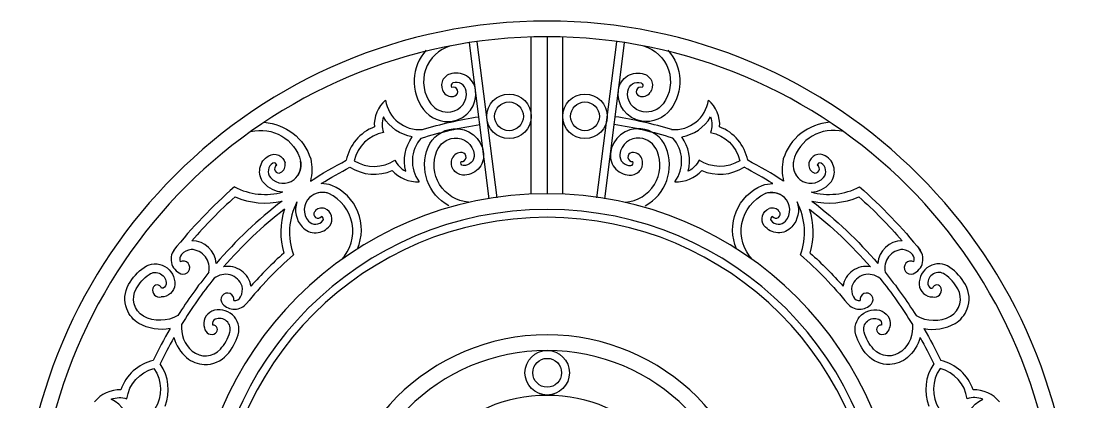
# Model space of a CAD drawing. Header units: millimetres. Extents: x 0 to 1702, y 0 to 2807.
# Drawn here: x 0 to 1702, y 2190 to 2807 of the extents above; entities that cross this region are included whole.
import ezdxf

# ---------------------------------------------------------------- set-up
doc = ezdxf.new("R2010")
doc.units = ezdxf.units.MM
doc.layers.add('ceco.net 115 door frame', color=7, linetype='Continuous')
doc.layers.add('ceco.net 115 door wrought iron', color=9, linetype='Continuous')

msp = doc.modelspace()

# ---------------------------------------------------------------- linework, layer by layer
at = {"layer": 'ceco.net 115 door frame'}
for p, q in [((825.5, 2526.7), (825.5, 2780.9)), ((876.3, 2526.7), (876.3, 2780.9))]:
    msp.add_line(p, q, dxfattribs=at)
for points in [[(1701.8, 0), (1701.8, 1955.8, 1), (0, 1955.8), (0, 0), (1701.8, 0)], [(1194.2, 240.9), (1194.2, 1955.8, 1), (507.6, 1955.8), (507.6, 240.9)]]:
    msp.add_lwpolyline(points, format="xyb", close=True, dxfattribs=at)
for points in [[(1676.4, 266.3), (1676.4, 1955.8, 1), (25.4, 1955.8), (25.4, 266.3)], [(1422.4, 266.3), (1422.4, 1955.8, 1), (279.4, 1955.8), (279.4, 266.3)]]:
    msp.add_lwpolyline(points, format="xyb", dxfattribs=at)
for radius in [546.1, 533.4, 317.9]:
    msp.add_arc((850.9, 1955.8), radius, 0, 180, dxfattribs=at)
at = {"layer": 'ceco.net 115 door wrought iron'}
for p, q in [((850.9, 2781.3), (850.9, 2527.3)), ((757.5, 2519.2), (725.5, 2771.2)), ((770.1, 2520.9), (738.1, 2772.9)), ((931.7, 2520.9), (963.7, 2772.9)), ((944.3, 2519.2), (976.3, 2771.2))]:
    msp.add_line(p, q, dxfattribs=at)
for points in [[(655.5, 2759.5, 0.35957), (651, 2663.7, 0.276638), (697.6, 2644.6, 0.411841), (735.3, 2695.5, 0.470069), (693.6, 2720.9, 0.501739), (684, 2690.9)], [(694.8, 2766.6, 0.525666), (663.2, 2672.8, 0.276638), (695.3, 2659.7, 0.411841), (720.2, 2693.3, 0.470069), (698.6, 2706.5, 0.546885), (696.8, 2699.3)], [(1046.3, 2759.5, -0.35957), (1050.8, 2663.7, -0.276638), (1004.2, 2644.6, -0.411841), (966.5, 2695.5, -0.470069), (1008.2, 2720.9, -0.501739), (1017.8, 2690.9)], [(1007, 2766.6, -0.525666), (1038.6, 2672.8, -0.276638), (1006.5, 2659.7, -0.411841), (981.6, 2693.3, -0.470069), (1003.2, 2706.5, -0.546885), (1005, 2699.3)], [(393.4, 2642.9, -0.306956), (468.6, 2583.6, -0.116247), (468.1, 2547.6, -0.023873), (526.2, 2581.4, -0.009384)], [(647.4, 2617.3, -0.035229), (742.2, 2639.4, -0.035229)], [(649.2, 2631.2, -0.03329), (740.7, 2652, -0.03329)], [(1054.4, 2617.3, 0.035229), (959.6, 2639.4, 0.035229)], [(1052.6, 2631.2, 0.03329), (961.1, 2652, 0.03329)], [(1308.4, 2642.9, 0.306956), (1233.2, 2583.6, 0.116247), (1233.7, 2547.6, 0.023873), (1175.6, 2581.4, 0.009384)], [(371.4, 2627.8, -0.41219), (452.3, 2580.2, -0.195179), (448, 2557.4)], [(692.1, 2507.7, -0.382297), (658.6, 2602.4, -0.276638), (699, 2632.5, -0.411841), (748.2, 2592.6, -0.470069), (714.2, 2557.6, -0.501739), (697.4, 2584.3)], [(1009.7, 2507.7, 0.382297), (1043.2, 2602.4, 0.276638), (1002.8, 2632.5, 0.411841), (953.6, 2592.6, 0.470069), (987.6, 2557.6, 0.501739), (1004.4, 2584.3)], [(1330.4, 2627.8, 0.41219), (1249.5, 2580.2, 0.195179), (1253.8, 2557.4)], [(723.8, 2513.9, -0.510203), (672.7, 2596.6, -0.276638), (700.5, 2617.3, -0.411841), (733, 2591, -0.470069), (715.4, 2572.8, -0.546885), (711.9, 2579.4)], [(978, 2513.9, 0.510203), (1029.1, 2596.6, 0.276638), (1001.3, 2617.3, 0.411841), (968.8, 2591, 0.470069), (986.4, 2572.8, 0.546885), (989.9, 2579.4)], [(423.7, 2530.1, -0.217134), (392.8, 2544.8, -0.470069), (400.8, 2588.8, -0.501739), (427.2, 2577.1)], [(1278.1, 2530.1, 0.217134), (1309, 2544.8, 0.470069), (1301, 2588.8, 0.501739), (1274.6, 2577.1)], [(544.1, 2438, 0.418384), (502.7, 2540.9, 0.081493), (485.8, 2543.8, -0.019274), (532.1, 2570.2, -0.006045)], [(1157.7, 2438, -0.418384), (1199.1, 2540.9, -0.081493), (1216, 2543.8, 0.019274), (1169.7, 2570.2, 0.006045)], [(345.3, 2538.3, 0.046306), (246.7, 2435.3)], [(1356.5, 2538.3, -0.046306), (1455.1, 2435.3)], [(346.3, 2522.3, 0.032861), (276.5, 2451.3)], [(518, 2420.4, 0.51283), (498.1, 2527.7, 0.195746), (474.8, 2526.6)], [(1183.8, 2420.4, -0.51283), (1203.7, 2527.7, -0.195746), (1227, 2526.6)], [(1355.5, 2522.3, -0.032861), (1425.3, 2451.3)], [(422.2, 2515.3, 0.052227), (315.6, 2414.4)], [(426.2, 2502.3, 0.04918), (327.6, 2408.9)], [(446.2, 2514.1, 0.269006), (454.7, 2473.7, 0.470069), (499.4, 2475.5, 0.501739), (491.4, 2503.3)], [(1255.6, 2514.1, -0.269006), (1247.1, 2473.7, -0.470069), (1202.4, 2475.5, -0.501739), (1210.4, 2503.3)], [(1275.6, 2502.3, -0.04918), (1374.2, 2408.9)], [(1279.6, 2515.3, -0.052227), (1386.2, 2414.4)], [(440.7, 2428.3, 0.043834), (364.6, 2349.5, 0.043834)], [(425, 2431.3, 0.029579), (371.9, 2377.8, 0.029579)], [(1261.1, 2428.3, -0.043834), (1337.2, 2349.5, -0.043834)], [(1276.8, 2431.3, -0.029579), (1329.9, 2377.8, -0.029579)], [(171.1, 2340.9, -0.221192), (173.9, 2380.3, -0.113932), (199.1, 2408.2, -0.627897), (248.7, 2380.4, -0.401846), (226.9, 2360.3)], [(253.9, 2330.5, -0.265539), (198, 2329.4, -0.404298), (186.2, 2373.5, -0.113932), (207.1, 2396.8, -0.627897), (234.7, 2381.3, -0.401846), (227.1, 2374.3)], [(303.9, 2400.3, 0.030464), (253.9, 2330.5, 0.030464)], [(1397.9, 2400.3, -0.030464), (1447.9, 2330.5, -0.030464)], [(1447.9, 2330.5, 0.265539), (1503.8, 2329.4, 0.404298), (1515.6, 2373.5, 0.113932), (1494.7, 2396.8, 0.627897), (1467.1, 2381.3, 0.401846), (1474.7, 2374.3)], [(1530.7, 2340.9, 0.221192), (1527.9, 2380.3, 0.113932), (1502.7, 2408.2, 0.627897), (1453.1, 2380.4, 0.401846), (1474.9, 2360.3)], [(312.3, 2390.6, 0.03303), (259.8, 2315.9, 0.03303)], [(1389.5, 2390.6, -0.03303), (1442, 2315.9, -0.03303)], [(241, 2309.1, -0.175472), (190.8, 2317.4, -0.168076), (171.1, 2340.9)], [(296.5, 2251.1, 0.221192), (332.9, 2266.5, 0.113932), (351.2, 2299.3, 0.627897), (308.9, 2337.3, 0.401846), (296.9, 2310.2)], [(1405.3, 2251.1, -0.221192), (1368.9, 2266.5, -0.113932), (1350.6, 2299.3, -0.627897), (1392.9, 2337.3, -0.401846), (1404.9, 2310.2)], [(1460.8, 2309.1, 0.175472), (1511, 2317.4, 0.168076), (1530.7, 2340.9)], [(259.8, 2315.9, 0.249649), (276.9, 2272.9, 0.404298), (322.5, 2275.9, 0.113932), (337.8, 2303.2, 0.627897), (314.2, 2324.4, 0.401846), (310, 2314.9)], [(1442, 2315.9, -0.249649), (1424.9, 2272.9, -0.404298), (1379.3, 2275.9, -0.113932), (1364, 2303.2, -0.627897), (1387.6, 2324.4, -0.401846), (1391.8, 2314.9)], [(241, 2309.1, 0.020668), (213.9, 2257.5, 0.009384)], [(1460.8, 2309.1, -0.020668), (1487.9, 2257.5, -0.009384)], [(247.3, 2294.6, 0.017328), (225.3, 2252, 0.006045)], [(247.3, 2294.6, 0.147521), (267.9, 2262.2, 0.168076), (296.5, 2251.1)], [(1454.5, 2294.6, -0.147521), (1433.9, 2262.2, -0.168076), (1405.3, 2251.1)], [(1454.5, 2294.6, -0.017328), (1476.5, 2252, -0.006045)]]:
    msp.add_lwpolyline(points, format="xyb", dxfattribs=at)
for points in [[(539.1, 2580.8, 0.298178), (604.7, 2581.7, 0.162801), (622.3, 2563.7, -0.217567), (632.7, 2619.4, -0.217567), (586.2, 2651.5, 0.162801), (586.3, 2626.4, 0.298178), (539.1, 2580.8, 0.298178)], [(1162.7, 2580.8, -0.298178), (1097.1, 2581.7, -0.162801), (1079.5, 2563.7, 0.217567), (1069.1, 2619.4, 0.217567), (1115.6, 2651.5, -0.162801), (1115.5, 2626.4, -0.298178), (1162.7, 2580.8, -0.298178)], [(215, 2244.7, -0.298178), (216.5, 2179.1, -0.162801), (235.1, 2162.1, 0.217567), (179.9, 2149.7, 0.217567), (146, 2195.1, -0.162801), (171.1, 2195.8, -0.298178), (215, 2244.7, -0.298178)], [(1486.8, 2244.7, 0.298178), (1485.3, 2179.1, 0.162801), (1466.7, 2162.1, -0.217567), (1521.9, 2149.7, -0.217567), (1555.8, 2195.1, 0.162801), (1530.7, 2195.8, 0.298178), (1486.8, 2244.7, 0.298178)]]:
    msp.add_lwpolyline(points, format="xyb", close=True, dxfattribs=at)
for centre, radius in [((789.5, 2652.5), 36), ((789.5, 2652.5), 23.3), ((912.3, 2652.5), 36), ((912.3, 2652.5), 23.3), ((851.2, 2237.7), 36), ((851.2, 2237.7), 23.3)]:
    msp.add_circle(centre, radius, dxfattribs=at)
for centre, radius, start, end in [((696.5, 2699.8), 15.3, 215.5051, 291.0352), ((699.3, 2692.4), 7.35, 291.0352, 110.0711), ((1002.5, 2692.4), 7.35, 69.9289, 248.9648), ((1005.3, 2699.8), 15.3, 248.9648, 324.4949), ((623.8, 2639.2), 52.3, 130.5834, 184.1534), ((644.7, 2686.4), 55.4, 187.7915, 274.7038), ((1057.1, 2686.4), 55.4, 265.2962, 352.2085), ((1078, 2639.2), 52.3, 355.8466, 49.4166), ((597.5, 2567.6), 72.6, 110.8987, 168.9903), ((1104.3, 2567.6), 72.6, 11.0097, 69.1013), ((688.4, 2580.1), 55.4, 137.8159, 216.9453), ((1013.4, 2580.1), 55.4, 323.0547, 42.1841), ((711.7, 2578.8), 15.3, 83.4301, 158.9601), ((712.6, 2586.7), 7.35, 264.3941, 83.4301), ((989.2, 2586.7), 7.35, 96.5699, 275.6059), ((990.1, 2578.8), 15.3, 21.0399, 96.5699), ((415, 2563.5), 15.1, 119.3444, 220.0514), ((409.6, 2573.1), 4.06, 4.6501, 119.3444), ((416.9, 2567.5), 6.74, 118.1996, 297.2356), ((413.5, 2574), 14, 297.2356, 12.7656), ((422, 2574.1), 30.9, 309.587, 11.441), ((571.3, 2631.4), 72.6, 237.4077, 293.8381), ((1130.5, 2631.4), 72.6, 246.1619, 302.5923), ((1279.8, 2574.1), 30.9, 168.559, 230.413), ((1288.3, 2574), 14, 167.2344, 242.7644), ((1284.9, 2567.5), 6.74, 242.7644, 61.8004), ((1292.2, 2573.1), 4.06, 60.6556, 175.3499), ((1286.8, 2563.5), 15.1, 319.9486, 60.6556), ((424.4, 2571.3), 27.2, 220.0514, 309.587), ((640.3, 2599), 52.3, 220.5834, 274.1534), ((1061.5, 2599), 52.3, 265.8466, 319.4166), ((1277.4, 2571.3), 27.2, 230.413, 319.9486), ((394.9, 2633.5), 107.3, 242.4912, 285.5763), ((1306.9, 2633.5), 107.3, 254.4237, 297.5088), ((394.9, 2633.5), 121.3, 246.4243, 283.0507), ((485.3, 2501.3), 27.2, 132.4892, 222.0248), ((487.8, 2498.6), 30.9, 70.6352, 132.4892), ((1214, 2498.6), 30.9, 47.5108, 109.3648), ((1216.5, 2501.3), 27.2, 317.9752, 47.5108), ((1306.9, 2633.5), 121.3, 256.9493, 293.5757), ((541.6, 2464.9), 121.3, 162.0491, 196.078), ((541.6, 2464.9), 107.3, 152.7193, 199.989), ((486.5, 2490.2), 14, 69.3106, 144.8406), ((1215.3, 2490.2), 14, 35.1594, 110.6894), ((1160.2, 2464.9), 107.3, 340.011, 27.2807), ((1160.2, 2464.9), 121.3, 343.922, 17.9509), ((480.5, 2494.4), 6.74, 144.8406, 323.8766), ((485.1, 2486.4), 4.06, 322.7318, 77.4261), ((1216.7, 2486.4), 4.06, 102.5739, 217.2682), ((1221.3, 2494.4), 6.74, 216.1234, 35.1594), ((476.3, 2493.1), 15.1, 222.0248, 322.7318), ((1225.5, 2493.1), 15.1, 217.2682, 317.9752), ((275.9, 2411.5), 39.9, 4.1593, 89.1183), ((1425.9, 2411.5), 39.9, 90.8817, 175.8407), ((267.9, 2421.4), 25.3, 136.0381, 248.2645), ((278.9, 2410.7), 26.7, 97.7177, 136.0381), ((274.1, 2406.8), 30.4, 347.6563, 87.6715), ((1427.7, 2406.8), 30.4, 92.3285, 192.3437), ((1422.9, 2410.7), 26.7, 43.9619, 82.2823), ((1433.9, 2421.4), 25.3, 291.7355, 43.9619), ((267.9, 2421.4), 11.3, 136.0381, 202.6894), ((262.4, 2407.8), 10.6, 248.2645, 118.1562), ((1439.4, 2407.8), 10.6, 61.8438, 291.7355), ((1433.9, 2421.4), 11.3, 337.3106, 43.9619), ((335.2, 2372.5), 37.1, 8.1262, 101.7039), ((1366.6, 2372.5), 37.1, 78.2961, 171.8738), ((330.6, 2368.2), 28.8, 19.5523, 129.2177), ((1371.2, 2368.2), 28.8, 50.7823, 160.4477), ((224.2, 2371.5), 11.5, 165.8635, 283.3446), ((220.1, 2372.6), 7.26, 13.7657, 165.8635), ((334, 2356.1), 10.6, 350.6384, 220.5301), ((331.5, 2372.8), 26.7, 332.7566, 11.0769), ((1370.3, 2372.8), 26.7, 168.9231, 207.2434), ((1367.8, 2356.1), 10.6, 319.4699, 189.3616), ((1481.7, 2372.6), 7.26, 14.1365, 166.2343), ((1477.6, 2371.5), 11.5, 256.6554, 14.1365), ((345.2, 2365.7), 25.3, 220.5301, 321.7722), ((345.2, 2365.7), 11.3, 266.1052, 332.7566), ((1356.6, 2365.7), 25.3, 218.2278, 319.4699), ((1356.6, 2365.7), 11.3, 207.2434, 273.8948), ((310.7, 2307.7), 7.26, 302.9311, 95.029), ((1391.1, 2307.7), 7.26, 84.971, 237.0689), ((308.4, 2311.3), 11.5, 185.45, 302.9311), ((1393.4, 2311.3), 11.5, 237.0689, 354.55), ((230.3, 2186.8), 72.6, 103.0937, 161.1853), ((165.6, 2210.7), 72.6, 338.2458, 34.6762), ((1536.2, 2210.7), 72.6, 145.3238, 201.7542), ((1471.5, 2186.8), 72.6, 18.8147, 76.9063), ((159.7, 2157.9), 52.3, 87.9306, 141.5005), ((850.9, 1955.8), 245.2, 0, 180), ((1542.1, 2157.9), 52.3, 38.4995, 92.0694)]:
    msp.add_arc(centre, radius, start, end, dxfattribs=at)

doc.saveas('drawing.dxf')
